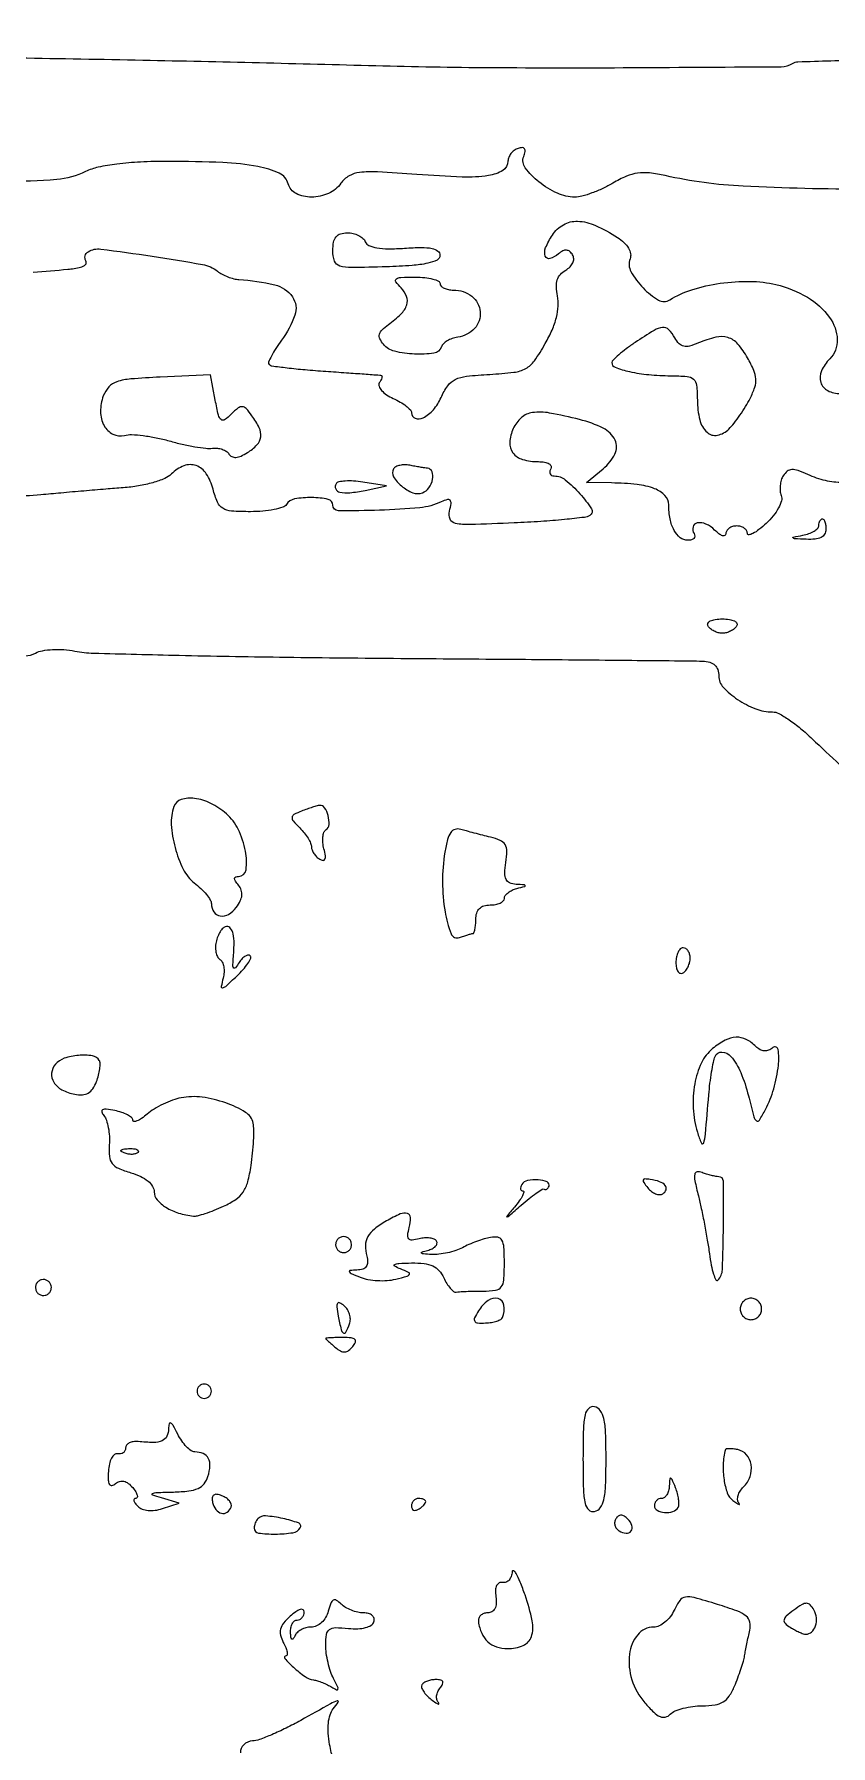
# Model space of a CAD drawing. Extents: x 0 to 5034, y 0 to 2560.
# Drawn here: x 4486.2 to 4597.7, y 2031.4 to 2270.8 of the extents above; entities that cross this region are included whole.
import ezdxf

# ---------------------------------------------------------------- set-up
doc = ezdxf.new("R2010")
doc.units = 0

msp = doc.modelspace()

# ---------------------------------------------------------------- linework, layer by layer
for points in [[(4648.5, 2283.373692, 0.000016), (4598.885535, 2284.40156, 0.000141)], [(4288.556089, 2269.642647, -0.000686), (4368.499859, 2269.125521, -0.006603), (4402.5, 2268.40984, 0.000928), (4408.810658, 2268.205322, 0.001242), (4414.534375, 2268.044689, 0.000857), (4419.336257, 2267.930104, 0.01304), (4421, 2267.936652, -0.009675), (4435.595359, 2268.092321, -0.001259), (4466.71375, 2267.743686, -0.001559), (4501.431037, 2267.159013, -0.001887), (4534, 2266.385991, 0.005366), (4550.00528, 2266.117522, 0.002832), (4569.875715, 2266.110036, 0.000439), (4590.731546, 2266.23862, 0.137489), (4592.314387, 2266.694302, -0.131143), (4593.079312, 2266.92488, -0.00051), (4602.242072, 2267.208639, -0.002555)], [(4602.676194, 2249.087721, -0.012062), (4585.430673, 2249.515857, -0.043081), (4574.505727, 2251.000333, 0.026979), (4572.297909, 2251.372993, 0.064052), (4570.635334, 2251.348621, 0.06657), (4569.072022, 2250.906637, 0.031108), (4567.19284, 2249.950486, -0.023807), (4565.777038, 2249.203905, -0.021952), (4564.258358, 2248.572955, -0.022541), (4562.855751, 2248.131707, -0.06502), (4561.84721, 2248, -0.108275), (4559.42381, 2248.531013, -0.060008), (4556.832828, 2250.124168, -0.063858), (4554.92725, 2252.081155, -0.258261), (4554.704522, 2253.672379, 0.042354), (4554.906767, 2254.371101, 0.20531), (4554.823426, 2254.766178, 0.261442), (4554.503312, 2254.919418, 0.064284), (4553.90935, 2254.803117, 0.077579), (4553.370666, 2254.524997, 0.067903), (4552.913996, 2254.084791, 0.070325), (4552.605539, 2253.555595, 0.097133), (4552.5, 2253.017448, -0.261442), (4551.775832, 2251.72716, -0.101235), (4549.779341, 2251.0071, -0.045157), (4546.104261, 2250.80806, -0.009749), (4539.740169, 2251.162543, 0.005112), (4534.23534, 2251.520391, 0.042626), (4531.740772, 2251.444255, 0.101772), (4530.259064, 2250.955602, 0.108216), (4529.128028, 2249.929077, -0.134144), (4527.402564, 2248.516861, -0.102391), (4525.008102, 2247.993648, -0.118253), (4522.860691, 2248.483681, -0.217131), (4521.750132, 2249.847493, 0.225806), (4520.507398, 2251.323099, 0.060658), (4517.505721, 2252.269837, 0.03577), (4512.609469, 2252.824745, 0.010016), (4504.903638, 2252.988994, 0.012061), (4501.072143, 2252.901465, 0.019027), (4497.795969, 2252.622285, 0.021963), (4495.162685, 2252.178451, 0.061992), (4493.403638, 2251.566634, -0.095156), (4489.367072, 2250.454651, -0.019857), (4481.996311, 2250.16439, -0.021845)], [(4486.075734, 2237.487577, 0.002476), (4490.899401, 2237.905767, 0.030963), (4492.710323, 2238.185646, 0.147661), (4493.3815, 2238.559708, 0.343285), (4493.439699, 2239.097568, -0.104606), (4493.321161, 2239.427293, -0.099089), (4493.342877, 2239.783633, -0.09654), (4493.501659, 2240.111594, -0.093736), (4493.773355, 2240.359926, -0.171831), (4495.521087, 2240.738358, -0.005625), (4502.717246, 2239.736356, -0.006983), (4509.764244, 2238.573311, -0.122276), (4511.864783, 2237.63306, 0.044439), (4512.506581, 2237.216782, 0.029116), (4513.309006, 2236.850362, 0.029266), (4514.139365, 2236.58288, 0.048715), (4514.864783, 2236.468964, -0.04405), (4519.86138, 2235.731909, -0.183241), (4522.336797, 2234.049411, -0.241703), (4522.688577, 2231.499041, -0.07499), (4520.821034, 2227.971806, 0.015652), (4520.017498, 2226.810628, 0.024675), (4519.410516, 2225.761964, 0.021665), (4519.015322, 2224.904866, 0.302258), (4519.079094, 2224.587573, 0.164565), (4519.462507, 2224.397997, 0.003476), (4521.588501, 2224.128621, 0.007674), (4524.105237, 2223.866605, 0.00505), (4527.00806, 2223.63888, -0.000528), (4529.90209, 2223.438161, -0.000827), (4532.390016, 2223.258831, -0.000204), (4534.566921, 2223.097406, -0.032155), (4534.809017, 2223.063607, -0.363473), (4534.884183, 2222.968837, -0.063794), (4534.846485, 2222.726184, -0.044024), (4534.71656, 2222.390741, -0.024018), (4534.502629, 2222.004253, 0.237156), (4534.461357, 2221.535744, 0.088752), (4534.818938, 2220.958857, 0.063271), (4535.509297, 2220.362468, 0.03967), (4536.443612, 2219.843738, -0.025365), (4537.422502, 2219.336298, -0.034002), (4538.249061, 2218.774522, -0.036167), (4538.840874, 2218.237151, -0.19265), (4539, 2217.839485, 0.309538), (4539.529968, 2217.065446, 0.213847), (4540.627274, 2217.121775, 0.097344), (4542.065136, 2218.253254, 0.073453), (4543.141176, 2219.956809, -0.048875), (4544.079376, 2221.616935, -0.129032), (4545.113567, 2222.491719, -0.084594), (4546.711603, 2222.945461, -0.01365), (4549.948239, 2223.206809, 0.015672), (4553.337843, 2223.494309, 0.09749), (4554.990411, 2224.024261, 0.113333), (4556.201831, 2225.109242, 0.024469), (4557.720011, 2227.5, 0.026488), (4558.673404, 2229.405675, 0.039773), (4559.278093, 2231.162955, 0.046295), (4559.534163, 2232.755921, 0.068383), (4559.435726, 2234.166151, -0.04133), (4559.277094, 2235.442746, -0.087005), (4559.408686, 2236.429636, -0.105514), (4559.840746, 2237.190617, -0.083684), (4560.579359, 2237.784474, 0.066535), (4561.190473, 2238.242407, 0.092047), (4561.582735, 2238.802138, 0.110335), (4561.705774, 2239.385381, 0.136259), (4561.55137, 2239.916881, 0.078721), (4561.145903, 2240.387954, 0.159406), (4560.697758, 2240.570509, 0.138168), (4560.182084, 2240.463873, 0.053604), (4559.568963, 2240.057234, -0.0969), (4558.376339, 2239.406433, -0.411519), (4557.723704, 2239.741623, -0.181245), (4557.774903, 2240.929972, -0.044626), (4558.711816, 2242.682928, -0.120045), (4560.270128, 2244.139926, -0.137993), (4562.243564, 2244.619954, -0.09673), (4564.730552, 2244.041567, -0.038261), (4567.828424, 2242.357839, -0.046572), (4568.732724, 2241.645209, -0.069557), (4569.357905, 2240.85839, -0.086613), (4569.652218, 2240.075854, -0.139227), (4569.588777, 2239.370753, 0.222329), (4569.716765, 2237.574512, 0.064903), (4571.410719, 2235.291254, 0.067388), (4573.565114, 2233.590375, 0.282971), (4575.143448, 2233.618464, -0.067865), (4578.213814, 2235.040732, -0.038747), (4582.20895, 2235.937558, -0.038341), (4586.380077, 2236.216269, -0.057376), (4590, 2235.763063, -0.072843), (4594.396368, 2233.983576, -0.103933), (4597.504161, 2231.16204, -0.148324), (4598.572801, 2228.062547, -0.208681), (4597.518412, 2225.375555, 0.093862), (4596.370003, 2223.690509, 0.179034), (4596.278313, 2222.076049, 0.202729), (4597.241213, 2220.927317, 0.11884), (4599.013695, 2220.5, 0.054934)], [(4599.284501, 2208.087128, -0.063325), (4596.933373, 2208.346125, -0.047869), (4594.47544, 2209.193144, 0.022507), (4593.08948, 2209.750767, 0.096195), (4592.211633, 2209.879595, 0.153927), (4591.571879, 2209.644948, 0.0903), (4591.020907, 2209.033828, 0.066075), (4590.741459, 2208.410772, 0.046807), (4590.591938, 2207.658149, 0.047087), (4590.585499, 2206.897215, 0.070307), (4590.734359, 2206.249866, -0.163538), (4590.764925, 2205.52599, -0.053167), (4590.35422, 2204.521818, -0.045997), (4589.621142, 2203.418383, -0.036214), (4588.641839, 2202.368713, -0.019987), (4587.626798, 2201.500306, -0.044458), (4586.77604, 2200.944285, -0.091597), (4586.217977, 2200.767162, -0.451212), (4586, 2200.959531, 0.14273), (4585.884382, 2201.356304, 0.099643), (4585.559375, 2201.694362, 0.084308), (4585.073361, 2201.922119, 0.067606), (4584.5, 2202, 0.069717), (4583.926711, 2201.919674, 0.085667), (4583.440625, 2201.685268, 0.100075), (4583.115627, 2201.337148, 0.138775), (4583, 2200.928571, -0.264351), (4582.854295, 2200.67224, -0.215414), (4582.535693, 2200.636182, -0.086431), (4582.027423, 2200.903436, -0.032231), (4581.41938, 2201.437763, 0.091121), (4580.208168, 2202.272918, 0.150195), (4578.98416, 2202.425174, 0.297524), (4578.393751, 2201.872083, 0.200948), (4578.542705, 2200.930902, -0.139266), (4578.643115, 2200.577489, -0.191151), (4578.522498, 2200.273452, -0.138742), (4578.179813, 2200.0682, -0.066077), (4577.666006, 2200, -0.168668), (4576.607255, 2200.367614, -0.102772), (4575.747899, 2201.392884, -0.07657), (4575.186097, 2202.981472, -0.046804), (4575, 2204.965156, 0.19573), (4574.472844, 2206.260209, 0.108656), (4573.025005, 2207.211249, 0.064289), (4570.568329, 2207.802877, 0.023634), (4567, 2208.019615), (4563.5, 2208.066539), (4565.82626, 2210.005314, 0.101993), (4567.467554, 2212.065459, 0.233247), (4567.4891, 2214.000379, 0.167552), (4565.843994, 2215.666052, 0.053279), (4562.52489, 2216.889416, 0.016085), (4558.333661, 2217.802511, 0.079643), (4555.927917, 2217.858787, 0.146787), (4554.376997, 2217.153025, 0.106582), (4553.237846, 2215.622669, 0.089824), (4552.751014, 2213.702942, 0.182008), (4553.191584, 2212.231317, 0.162466), (4554.550306, 2211.306305, 0.06901), (4556.759017, 2211, -0.040036), (4557.631269, 2210.930044, -0.090575), (4558.253262, 2210.709521, -0.171517), (4558.535113, 2210.381404, -0.235077), (4558.5, 2210, 0.087218), (4558.347661, 2209.618126, 0.166083), (4558.387952, 2209.29375, 0.178806), (4558.613461, 2209.077611, 0.10294), (4558.986438, 2209, -0.172615), (4560.523983, 2208.452893, -0.038606), (4562.571847, 2206.503005, -0.039548), (4564.170455, 2204.416091, -0.420391), (4563.958589, 2203.474406, -0.109253), (4563.193603, 2203.2073, -0.004977), (4560.420287, 2202.905678, -0.008108), (4557.097544, 2202.632055, -0.005703), (4553.352172, 2202.427577, -0.003123), (4547.175875, 2202.199635, -0.05307), (4545.149802, 2202.352684, -0.251563), (4544.395943, 2202.95527, -0.166345), (4544.312238, 2204.085997, 0.023604), (4544.538264, 2205.153886, 0.224071), (4544.412794, 2205.591076, 0.292829), (4544.028795, 2205.701798, 0.036424), (4543.177037, 2205.37942, -0.084756), (4540.167915, 2204.561083, -0.016508), (4534.536075, 2204.203492, -0.009402), (4528.775625, 2204.136704, -0.412104), (4528, 2204.917941, 0.354111), (4527.349647, 2205.721084, 0.049251), (4525.063073, 2205.976047, 0.047285), (4522.644427, 2205.777577, 0.213364), (4521.5, 2205, -0.179362), (4521.00134, 2204.61117, -0.027779), (4519.767374, 2204.29375, -0.028004), (4518.20445, 2204.07312, -0.021064), (4516.469575, 2204, -0.016967), (4513.819493, 2204.089955, -0.119466), (4512.597772, 2204.475478, -0.158298), (4511.857721, 2205.330693, -0.036464), (4511.23819, 2207.1606, 0.080569), (4510.294926, 2209.305356, 0.163345), (4508.868629, 2210.439615, 0.182386), (4507.165193, 2210.417809, 0.103313), (4505.415689, 2209.272832, -0.098303), (4504.471167, 2208.641211, -0.028495), (4502.808534, 2208.059666, -0.02716), (4500.798875, 2207.599296, -0.024494), (4498.680561, 2207.339766, 0.002073), (4496.242641, 2207.151486, 0.001029), (4493.153038, 2206.893585, 0.001021), (4489.951748, 2206.613136, 0.0015), (4487.138293, 2206.352362, -0.024725), (4482.896657, 2206.157181, -0.106224)], [(4484.95244, 2183.826825, 0.106552), (4486.387153, 2184.225955, -0.077784), (4487.362587, 2184.558305, -0.03036), (4488.781228, 2184.718473, -0.029154), (4490.365428, 2184.708067, -0.032073), (4491.887153, 2184.51069, 0.04156), (4494.530218, 2184.218673, 0.001069), (4506.482476, 2183.921859, 0.002264), (4520.527825, 2183.66673, 0.001543), (4536.5, 2183.498236, -0.000181), (4552.376631, 2183.374015, -0.000278), (4566.117188, 2183.253904, -0.000087), (4578.03491, 2183.141029, -0.008264), (4579.75, 2183.096132, -0.058628), (4580.754873, 2182.934151, -0.117264), (4581.452919, 2182.543324, -0.128848), (4581.859977, 2181.909163, -0.078754), (4582, 2181.02568, 0.190458), (4582.622996, 2179.449483, 0.057408), (4584.624772, 2177.752117, 0.055572), (4587.163065, 2176.438481, 0.091892), (4589.528759, 2176, -0.12688), (4590.39341, 2175.776996, -0.022711), (4591.825615, 2174.898438, -0.023241), (4593.447254, 2173.685694, -0.019149), (4595.061604, 2172.25, 0.006182), (4598.946171, 2168.610648, 0.01514)], [(4528.078103, 2029.406691, -0.02631), (4527.551757, 2031.575803, -0.029408), (4527.349484, 2033.164403, -0.042457), (4527.373564, 2034.579528, -0.050066), (4527.612309, 2035.74576, -0.098), (4528.062911, 2036.575803, 0.031502), (4528.753303, 2037.523208, 0.713242), (4528.610193, 2037.702972, 0.04132), (4527.673922, 2037.281182, 0.00099), (4523.5, 2034.958263, -0.012445), (4521.457404, 2033.882017, -0.014288), (4519.454687, 2032.959955, -0.013461), (4517.722511, 2032.276164, -0.075802), (4516.75, 2032.08131, 0.179446), (4515.530357, 2031.563435, 0.21924), (4515.072348, 2030.424967, 0.127468)]]:
    msp.add_lwpolyline(points, format="xyb")
for points in [[(4532.54167, 2241.75, 0.201712), (4533.050723, 2241.218632, 0.061333), (4534.142816, 2240.897197, 0.041645), (4535.771733, 2240.765797, 0.016648), (4538.010285, 2240.846513, -0.013282), (4540.422362, 2240.949746, -0.053647), (4541.886995, 2240.816123, -0.1138), (4542.693511, 2240.451304, -0.235903), (4542.990175, 2239.846513, -0.282825), (4542.584512, 2239.197379, -0.062921), (4541.293393, 2238.747452, -0.034967), (4539.078063, 2238.435857, -0.009142), (4535.490175, 2238.250743, -0.004664), (4530.591188, 2238.133454, -0.076757), (4528.974307, 2238.359008, -0.239095), (4528.24923, 2239.04981, -0.085262), (4528, 2240.500743, -0.04492), (4528.107027, 2241.68965, -0.126401), (4528.453199, 2242.44242, -0.150166), (4529.075756, 2242.859434, -0.073153), (4530.031385, 2243, -0.057063), (4530.843857, 2242.906973, -0.058567), (4531.606727, 2242.632812, -0.064816), (4532.208803, 2242.228417, -0.121599)], [(4543, 2235.9, 0.19772), (4543.141496, 2235.556169, 0.085961), (4543.551532, 2235.264375, 0.065904), (4544.158905, 2235.066214, 0.045971), (4544.877555, 2235, -0.166442), (4547.433174, 2234.125037, -0.208577), (4548.622217, 2231.947572, -0.212901), (4547.82601, 2229.630441, -0.170255), (4545.464313, 2228.391883, 0.046876), (4544.70072, 2228.205495, 0.049415), (4543.999408, 2227.882288, 0.054766), (4543.457956, 2227.479136, 0.125554), (4543.184819, 2227.054456, -0.281989), (4542.142509, 2226.177704, -0.048397), (4539.445042, 2226.034827, -0.048718), (4536.637638, 2226.433773, -0.161265), (4535.074772, 2227.409905, -0.063292), (4534.5877, 2228.176014, -0.173022), (4534.526296, 2228.805483, -0.139697), (4534.880743, 2229.420242, -0.036408), (4535.763534, 2230.159905, 0.036453), (4537.523663, 2231.634934, 0.117844), (4538.335914, 2232.913904, 0.175137), (4538.317264, 2234.113495, 0.10617), (4537.537763, 2235.31938, -0.03973), (4536.831515, 2236.147762, -0.410436), (4536.893287, 2236.55, -0.152324), (4537.506001, 2236.764777, -0.008707), (4539.528571, 2236.8, -0.024485), (4540.858895, 2236.734815, -0.038958), (4541.980268, 2236.535625, -0.046065), (4542.778629, 2236.248049, -0.291074)], [(4570.28852, 2227.655606, 0.012147), (4569.055398, 2226.78373, 0.01737), (4568.009097, 2225.947157, 0.01334), (4567.199892, 2225.214367, 0.189079), (4567.03852, 2224.866631, 0.332829), (4567.483722, 2224.189843, 0.031114), (4569.520442, 2223.59502, 0.031657), (4572.214178, 2223.164045, 0.022932), (4575.25, 2223.013655, -0.018476), (4577.555389, 2222.92003, -0.165913), (4578.471422, 2222.525844, -0.186526), (4578.899286, 2221.676786, -0.024498), (4579, 2219.622445, 0.05932), (4579.330845, 2216.843598, 0.148644), (4580.356132, 2215.102223, 0.240606), (4581.811816, 2214.697305, 0.147166), (4583.417366, 2215.560223, 0.030179), (4584.137525, 2216.372989, 0.014632), (4584.961971, 2217.490869, 0.014454), (4585.755311, 2218.708953, 0.020176), (4586.3877, 2219.844741, 0.035145), (4587.03854, 2221.395216, 0.097761), (4587.193607, 2222.560752, 0.088082), (4586.900223, 2223.768273, 0.025111), (4586.033017, 2225.5, 0.049695), (4584.657639, 2227.452079, 0.141359), (4583.276678, 2228.350624, 0.133649), (4581.578637, 2228.402028, 0.042452), (4579.154047, 2227.597702, -0.033642), (4577.919078, 2227.163752, -0.120359), (4577.088757, 2227.137934, -0.150674), (4576.447228, 2227.494743, -0.063564), (4575.854357, 2228.295766, 0.064229), (4574.984275, 2229.468075, 0.233758), (4574.136431, 2229.772535, 0.109504), (4572.94147, 2229.359689, 0.01009)], [(4495.88206, 2220.184525, 0.093734), (4495.490792, 2217.999063, 0.121192), (4495.995107, 2216.031994, 0.155226), (4497.227264, 2214.835727, 0.181557), (4498.839793, 2214.668356, -0.074395), (4499.844084, 2214.776493, -0.019928), (4501.449288, 2214.646018, -0.019737), (4503.282568, 2214.349368, -0.019231), (4505.102881, 2213.907089, 0.013103), (4506.90816, 2213.444966, 0.013989), (4508.696386, 2213.089129, 0.013663), (4510.246517, 2212.868906, 0.061279), (4511.16141, 2212.87678, -0.060279), (4511.844011, 2212.884017, -0.057236), (4512.521298, 2212.729602, -0.06171), (4513.092379, 2212.4454, -0.108469), (4513.457771, 2212.068329, 0.145385), (4513.864032, 2211.705873, 0.12922), (4514.422333, 2211.602714, 0.085858), (4515.147862, 2211.784576, 0.035352), (4516.04636, 2212.261025, 0.06242), (4517.377929, 2213.344273, 0.161516), (4517.901941, 2214.448946, 0.143665), (4517.690509, 2215.736845, 0.045851), (4516.682326, 2217.419768, 0.026236), (4515.867714, 2218.419268, 0.191554), (4515.323497, 2218.686181, 0.191729), (4514.744904, 2218.506313, 0.02629), (4513.78732, 2217.644463, -0.039948), (4512.859307, 2216.853971, -0.349129), (4512.35491, 2216.877244, -0.158249), (4511.985546, 2217.494841, -0.009914), (4511.547018, 2219.601067), (4510.884047, 2223.135003), (4503.824226, 2222.817501, 0.008432), (4499.723037, 2222.563695, 0.060435), (4497.780914, 2222.171232, 0.127914), (4496.660474, 2221.445833, 0.09471)], [(4536.49478, 2209.991553, 0.278816), (4536.48412, 2208.898606, 0.086435), (4537.596667, 2207.59506, 0.078896), (4539.182482, 2206.656551, 0.187999), (4540.528939, 2206.649478, 0.145508), (4541.439781, 2207.349692, 0.105143), (4541.96147, 2208.527709, 0.141176), (4541.884022, 2209.585032, 0.286341), (4541.25, 2210.076511, -0.012202), (4540.849139, 2210.127316, -0.003176), (4540.207416, 2210.228784, -0.003226), (4539.477451, 2210.353805, -0.003291), (4538.753971, 2210.487445, 0.047772), (4538.048014, 2210.553836, 0.053644), (4537.370096, 2210.479726, 0.061029), (4536.817742, 2210.285592, 0.140242)], [(4528.43966, 2207.902367, 0.253719), (4528.399394, 2207.192021, 0.230952), (4528.976052, 2206.729007, 0.082663), (4530.377137, 2206.648174, 0.024652), (4532.5, 2206.983392), (4535.5, 2207.61), (4532.205972, 2208.138269, 0.023225), (4530.90993, 2208.284791, 0.032183), (4529.740831, 2208.286884, 0.033443), (4528.821222, 2208.167206, 0.208168)], [(4597, 2201.5, -0.14172), (4596.814684, 2200.859324, -0.137679), (4596.314364, 2200.407937, -0.091185), (4595.464204, 2200.164828, -0.036551), (4594.25, 2200.136182, -0.002047), (4592.598669, 2200.224735, -0.200802), (4592.392379, 2200.325405, -0.574721), (4592.431321, 2200.441828, -0.00362), (4593.75, 2200.705733, 0.037644), (4594.611317, 2200.939971, 0.051079), (4595.339063, 2201.285119, 0.061974), (4595.840956, 2201.681695, 0.197067), (4596, 2202.069551, -0.051768), (4596.036959, 2202.425558, -0.071675), (4596.146875, 2202.726681, -0.091682), (4596.309165, 2202.92904, -0.179902), (4596.5, 2203, -0.254951), (4596.692131, 2202.895221, -0.06271), (4596.853125, 2202.559375, -0.048861), (4596.963617, 2202.074626, -0.031626)], [(4584.5, 2188, -0.085235), (4584.161812, 2187.617226, -0.053414), (4583.657561, 2187.29375, -0.051777), (4583.074463, 2187.074147, -0.064269), (4582.5, 2187, -0.064269), (4581.925537, 2187.074147, -0.051777), (4581.342439, 2187.29375, -0.053414), (4580.838188, 2187.617226, -0.085235), (4580.5, 2188, -0.259199), (4580.482113, 2188.385721, -0.162984), (4580.809017, 2188.713525, -0.081563), (4581.511996, 2188.931662, -0.034543), (4582.5, 2189, -0.034543), (4583.488004, 2188.931662, -0.081563), (4584.190983, 2188.713525, -0.162984), (4584.517887, 2188.385721, -0.259199)], [(4505.757825, 2162.75, 0.103446), (4505.394684, 2160.241166, 0.049829), (4505.921058, 2157.020182, 0.049929), (4507.065458, 2153.992133, 0.111246), (4508.611139, 2152.091238, -0.024942), (4509.52561, 2151.295006, -0.029979), (4510.298272, 2150.456564, -0.031073), (4510.849275, 2149.688864, -0.141024), (4511, 2149.165097, 0.149749), (4511.35006, 2148.022483, 0.210164), (4512.241017, 2147.461509, 0.170291), (4513.418838, 2147.687686, 0.103456), (4514.483851, 2148.647027, 0.042194), (4515.041849, 2149.563234, 0.090926), (4515.270392, 2150.354018, 0.111576), (4515.182732, 2151.067548, 0.087283), (4514.794871, 2151.747165, -0.028004), (4514.366584, 2152.326343, -0.149435), (4514.257627, 2152.699535, -0.300088), (4514.406951, 2152.919834, -0.098324), (4514.810672, 2153, 0.376526), (4515.851201, 2153.913012, 0.081102), (4515.769215, 2156.516115, 0.06341), (4514.754423, 2159.578509, 0.103027), (4513.097836, 2161.748779, 0.062459), (4510.91533, 2163.206128, 0.08229), (4508.632491, 2163.911742, 0.113733), (4506.783818, 2163.743189, 0.229789)], [(4523.627489, 2162.123654, 0.025182), (4522.560587, 2161.641107, 0.2527), (4522.293498, 2161.251249, 0.208383), (4522.447716, 2160.761857, 0.017312), (4523.377489, 2159.765368, -0.028302), (4523.998457, 2159.06982, -0.03008), (4524.523387, 2158.322074, -0.03153), (4524.892295, 2157.628602, -0.106869), (4525, 2157.130446, 0.095115), (4525.084456, 2156.690491, 0.052786), (4525.340023, 2156.205284, 0.049986), (4525.714756, 2155.75139, 0.056856), (4526.157524, 2155.402645, 0.103411), (4526.628682, 2155.232, 0.342811), (4526.896647, 2155.385113, 0.139278), (4526.954262, 2155.88657, 0.023353), (4526.751404, 2156.842632, -0.040807), (4526.599321, 2157.706772, -0.050877), (4526.606674, 2158.521441, -0.059635), (4526.759211, 2159.173443, -0.168641), (4527.050206, 2159.531029, 0.245056), (4527.4713, 2160.238997, 0.079362), (4527.342687, 2161.489953, 0.082339), (4526.837372, 2162.606015, 0.279508), (4526.143011, 2162.929715, 0.042396), (4525.782901, 2162.859108, 0.007936), (4525.138834, 2162.663942, 0.008443), (4524.391536, 2162.41049, 0.007633)], [(4543.673992, 2156.378473, 0.040747), (4543.340883, 2152.193404, 0.042079), (4543.698155, 2148.055527, 0.048691), (4544.542388, 2144.975643, 0.414671), (4545.724851, 2144.44791, -0.008875), (4546.306348, 2144.659288, -0.01048), (4546.8638, 2144.837824, -0.009444), (4547.338678, 2144.969302, -0.062886), (4547.581787, 2145, 0.31754), (4547.744581, 2145.11498, 0.033708), (4547.87715, 2145.5875, 0.031851), (4547.96979, 2146.233403, 0.019696), (4548, 2147, -0.072254), (4548.126841, 2147.873159, -0.124864), (4548.5, 2148.5, -0.124864), (4549.126841, 2148.873159, -0.072254), (4550, 2149, 0.044381), (4550.765593, 2149.068089, 0.064209), (4551.4125, 2149.272211, 0.084055), (4551.84996, 2149.572526, 0.203094), (4552, 2149.926676, -0.159836), (4552.127374, 2150.31495, -0.067019), (4552.514063, 2150.715479, -0.05682), (4553.080469, 2151.067143, -0.046657), (4553.75, 2151.310674, 0.002993), (4554.844803, 2151.603788, 0.393238), (4554.912011, 2151.712457, 0.337597), (4554.807718, 2151.804706, 0.002714), (4553.636501, 2151.883999, -0.083847), (4552.738332, 2152.093798, -0.185946), (4552.238853, 2152.572793, -0.119985), (4552.064722, 2153.432654, -0.026683), (4552.204115, 2154.937368, 0.032329), (4552.334367, 2156.540031, 0.140549), (4552.089278, 2157.451034, 0.156859), (4551.416626, 2158.03807, 0.043292), (4550.067615, 2158.484856, -0.002928), (4548.966272, 2158.75338, -0.002324), (4547.779782, 2159.055902, -0.002349), (4546.682286, 2159.346685, -0.005881), (4545.884833, 2159.572081, 0.141938), (4545.091067, 2159.576233, 0.173849), (4544.49137, 2159.147181, 0.089909), (4544.041551, 2158.156411, 0.021496)], [(4511.710511, 2144.000996, 0.050632), (4511.584251, 2143.19082, 0.057959), (4511.633082, 2142.408879, 0.066781), (4511.838955, 2141.769534, 0.144069), (4512.180998, 2141.388137, -0.144215), (4512.523001, 2141.006566, -0.066746), (4512.728713, 2140.366623, -0.057918), (4512.777324, 2139.583833, -0.050566), (4512.650798, 2138.772651, 0.017543), (4512.387456, 2137.598854, 0.515483), (4512.568486, 2137.410773, 0.148726), (4513.002056, 2137.616324, 0.004049), (4514.559737, 2139.05612, 0.021997), (4515.452255, 2139.971744, 0.035686), (4516.115914, 2140.83166, 0.040656), (4516.506324, 2141.538419, 0.311751), (4516.441684, 2141.891649, 0.235924), (4516.155046, 2141.987283, 0.099632), (4515.76202, 2141.848273, 0.068512), (4515.320334, 2141.494463, 0.04154), (4514.900877, 2140.97104, -0.014734), (4514.359443, 2140.215851, -0.389721), (4514.134462, 2140.175819, -0.266929), (4514.005886, 2140.421612, -0.010013), (4514.070404, 2141.5, 0.015714), (4514.172829, 2143.616468, 0.056507), (4514.043493, 2144.960085, 0.113303), (4513.69152, 2145.718512, 0.231679), (4513.116631, 2146, 0.181536), (4512.740541, 2145.858799, 0.059937), (4512.339194, 2145.412793, 0.050465), (4511.975617, 2144.766098, 0.038906)], [(4576, 2140.940983, 0.047867), (4576.071541, 2140.195401, 0.104212), (4576.29375, 2139.66835, 0.181468), (4576.621877, 2139.441401, 0.202618), (4577, 2139.5, 0.08825), (4577.382836, 2139.842344, 0.053305), (4577.70625, 2140.359775, 0.051278), (4577.925833, 2140.961978, 0.061875), (4578, 2141.559017, 0.067639), (4577.925146, 2142.109818, 0.08433), (4577.70625, 2142.576711, 0.09965), (4577.38134, 2142.888931, 0.142666), (4577, 2143, 0.195654), (4576.618015, 2142.844577, 0.086673), (4576.29375, 2142.395164, 0.066561), (4576.073608, 2141.729059, 0.0466)], [(4581.139211, 2128.911643, 0.113221), (4579.567894, 2126.906368, 0.064877), (4578.626883, 2123.964681, 0.059303), (4578.417587, 2120.569233, 0.059022), (4579.010206, 2117.213824, 0.02863), (4579.568912, 2115.683072, 0.698417), (4579.884918, 2115.700704, 0.051642), (4580.125592, 2116.935197, 0.001393), (4580.603646, 2122.443901, -0.009594), (4580.770419, 2124.057859, -0.009925), (4580.997471, 2125.646031, -0.009689), (4581.247782, 2127.012069, -0.041474), (4581.479251, 2127.806525, -0.325087), (4582.441029, 2128.430848, -0.205893), (4583.692605, 2127.812367, -0.077883), (4585.073326, 2125.561709, -0.037052), (4586.147648, 2122.327915, 0.003908), (4586.917576, 2119.368156, 0.159354), (4587.276587, 2118.818221, 0.452881), (4587.68249, 2118.889614, 0.016906), (4588.537475, 2120.409594, 0.050001), (4589.683844, 2123.290927, 0.039974), (4590.344251, 2126.568393, 0.06838), (4590.305273, 2128.78094, 0.582349), (4589.571031, 2129.058951, -0.071011), (4588.957941, 2128.682269, -0.119044), (4588.365239, 2128.579195, -0.115817), (4587.779388, 2128.757468, -0.06494), (4587.186329, 2129.213671, 0.080247), (4585.818423, 2130.201107, 0.129466), (4584.420976, 2130.495451, 0.110087), (4582.897485, 2130.075133, 0.04808)], [(4489.179647, 2126.716462, 0.148637), (4488.651704, 2125.459392, 0.17002), (4488.953163, 2124.196512, 0.129361), (4490.095297, 2123.148686, 0.073837), (4491.873404, 2122.52438, 0.061747), (4492.952023, 2122.452095, 0.117779), (4493.779702, 2122.699895, 0.114749), (4494.419885, 2123.300938, 0.056792), (4494.932496, 2124.297806, 0.026475), (4495.218754, 2125.195899, 0.03099), (4495.390853, 2126.073418, 0.032453), (4495.440714, 2126.818524, 0.134319), (4495.32357, 2127.25, 0.226714), (4494.352807, 2127.903866, 0.058439), (4492.412885, 2127.962319, 0.057499), (4490.410037, 2127.553204, 0.141357)], [(4506.767878, 2122.027271, 0.038912), (4505.574651, 2121.699052, 0.024795), (4504.245565, 2121.143699, 0.024878), (4502.98852, 2120.464911, 0.041719), (4502.017878, 2119.759787, -0.023505), (4501.242565, 2119.152271, -0.053052), (4500.592752, 2118.787393, -0.114362), (4500.172549, 2118.711841, -0.399691), (4500, 2118.89321, 0.219177), (4499.830115, 2119.262145, 0.053317), (4499.263056, 2119.651091, 0.044827), (4498.451944, 2119.998885, 0.03166), (4497.491255, 2120.246423, 0.016271), (4496.298229, 2120.43448, 0.137782), (4495.766355, 2120.354077, 0.399377), (4495.650754, 2120.070418, 0.080113), (4495.955602, 2119.553497, -0.094542), (4496.315472, 2118.901285, -0.033325), (4496.579883, 2117.861646, -0.031665), (4496.724623, 2116.652257, -0.032154), (4496.714346, 2115.440497, 0.041607), (4496.731199, 2113.819983, 0.14301), (4497.115111, 2112.852216, 0.126704), (4497.991257, 2112.176464, 0.02966), (4499.75, 2111.543203, -0.037004), (4501.115691, 2111.028708, -0.064035), (4502.140608, 2110.383056, -0.08336), (4502.778929, 2109.647009, -0.137883), (4503, 2108.860591, 0.180633), (4503.412283, 2107.75661, 0.076948), (4504.634992, 2106.721754, 0.062791), (4506.41992, 2105.917434, 0.04946), (4508.5, 2105.497705, 0.089366), (4509.073028, 2105.542484, 0.014462), (4510.150339, 2105.858303, 0.015564), (4511.41012, 2106.311335, 0.013126), (4512.713921, 2106.866555, 0.041918), (4514.406838, 2107.81935, 0.095166), (4515.440281, 2108.854398, 0.084056), (4516.090313, 2110.282508, 0.027651), (4516.559858, 2112.550592, 0.012501), (4516.776369, 2114.289835, 0.012658), (4516.904599, 2116.030534, 0.012535), (4516.939758, 2117.548952, 0.049358), (4516.845936, 2118.478861, 0.208195), (4515.785075, 2119.997646, 0.053054), (4513.011673, 2121.318749, 0.051717), (4509.695709, 2122.11336, 0.080801)], [(4500.729167, 2114.395833, -0.126455), (4500.402231, 2114.202593, -0.060344), (4499.916927, 2114.123424, -0.05415), (4499.359369, 2114.160852, -0.051402), (4498.8125, 2114.316886, -0.054073), (4498.395823, 2114.538436, -0.470617), (4498.37858, 2114.720685, -0.168741), (4498.670344, 2114.862007, -0.018894), (4499.416667, 2114.921053, -0.028489), (4500.112848, 2114.910055, -0.077125), (4500.592839, 2114.799335, -0.208169), (4500.77538, 2114.614691, -0.296942)], [(4579.141766, 2108.322885, -0.009482), (4579.553049, 2106.550833, -0.00519), (4579.993236, 2104.364869, -0.005171), (4580.39443, 2102.134708, -0.008212), (4580.686655, 2100.217095, 0.014798), (4580.952326, 2098.615646, 0.029324), (4581.274023, 2097.369423, 0.040218), (4581.600078, 2096.579908, 0.509273), (4581.870518, 2096.537185, 0.189294), (4582.504594, 2097.991146, 0.00692), (4582.647134, 2104.124598, 0.005155), (4582.641424, 2110.372084, 0.41093), (4582.006419, 2111, -0.045017), (4581.581678, 2111.038319, -0.015144), (4580.972617, 2111.168285, -0.014927), (4580.304065, 2111.353579, -0.016548), (4579.67066, 2111.572885, 0.120296), (4578.966732, 2111.662744, 0.336113), (4578.628015, 2111.340181, 0.093084), (4578.649955, 2110.437815, 0.00927)], [(4554.444954, 2109.910933, 0.057122), (4554.280825, 2109.561808, 0.12302), (4554.257083, 2109.267587, 0.19056), (4554.37229, 2109.07578, 0.164793), (4554.595971, 2109, -0.484428), (4554.728034, 2108.832816, -0.062755), (4554.542748, 2108.339063, -0.036612), (4554.090705, 2107.614081, -0.017494), (4553.412142, 2106.75, 0.002518), (4552.325458, 2105.448424, 0.731118), (4552.377162, 2105.368109, 0.114562), (4552.654983, 2105.516987, 0.001164), (4554.337718, 2107, -0.011551), (4555.450169, 2107.940089, -0.017988), (4556.454961, 2108.692187, -0.012558), (4557.299628, 2109.247353, -0.280489), (4557.580564, 2109.25, 0.15068), (4557.759919, 2109.206415, 0.12134), (4557.950228, 2109.265747, 0.097633), (4558.12309, 2109.423068, 0.068356), (4558.25, 2109.654671, 0.406555), (4557.990025, 2110.256924, 0.081115), (4556.730658, 2110.550631, 0.06433), (4555.240508, 2110.459265, 0.209878)], [(4572.057499, 2109.430717, 0.057839), (4572.575529, 2108.935862, 0.069725), (4573.163196, 2108.608881, 0.082515), (4573.727586, 2108.4922, 0.14929), (4574.179838, 2108.611146, 0.174572), (4574.62756, 2109.174461, 0.268114), (4574.508192, 2109.769411, 0.12951), (4573.725197, 2110.295141, 0.04703), (4572.415248, 2110.615318, 0.032229), (4571.671466, 2110.675915, 0.335379), (4571.438726, 2110.506105, 0.231359), (4571.494308, 2110.164781, 0.019148)], [(4535.5, 2104.805055, 0.035551), (4533.808329, 2103.679913, 0.100607), (4532.885997, 2102.611745, 0.123752), (4532.558722, 2101.408029, 0.068858), (4532.739199, 2099.889302, -0.058605), (4532.861113, 2099.01599, -0.159919), (4532.681687, 2098.426625, -0.167198), (4532.195232, 2098.074332, -0.065471), (4531.366631, 2097.936614, 0.015475), (4530.408995, 2097.874384, 0.517957), (4530.312029, 2097.70469, 0.184203), (4530.556344, 2097.467883, 0.006065), (4531.832583, 2096.938289, 0.051147), (4532.916799, 2096.627684, 0.030392), (4534.252815, 2096.47196, 0.030174), (4535.618389, 2096.478872, 0.045159), (4536.796131, 2096.66368, 0.006538), (4538.404978, 2097.089913, 0.218778), (4538.701342, 2097.340972, 0.416555), (4538.602948, 2097.6087, 0.014127), (4537.463549, 2098.09172, -0.03493), (4536.651005, 2098.476773, -0.590429), (4536.652958, 2098.7126, -0.112782), (4537.218917, 2098.869964, -0.006645), (4539.012872, 2098.929715, -0.031346), (4540.764588, 2098.854929, -0.081459), (4541.978382, 2098.521747, -0.103581), (4542.847285, 2097.879012, -0.073806), (4543.512872, 2096.863433, 0.029461), (4543.945724, 2096.055243, 0.041163), (4544.430344, 2095.394599, 0.047279), (4544.8956, 2094.951388, 0.214911), (4545.25, 2094.863433, -0.03163), (4545.704496, 2094.916796, -0.004309), (4546.660938, 2094.959883, -0.004944), (4547.796402, 2094.989995, -0.004156), (4549, 2095, 0.033721), (4550.772218, 2095.119658, 0.198941), (4551.559769, 2095.578549, 0.147406), (4551.922081, 2096.547715, 0.016264), (4552, 2098.942582, 0.014991), (4551.934914, 2101.112935, 0.109628), (4551.650926, 2102.106734, 0.229716), (4551.071921, 2102.522256, 0.090528), (4550.064897, 2102.512498, 0.026281), (4549.180032, 2102.293327, 0.014025), (4548.110979, 2101.935014, 0.013926), (4547.03698, 2101.506917, 0.021065), (4546.130639, 2101.069916, -0.042574), (4545.197001, 2100.668229, -0.025912), (4544.038486, 2100.348363, -0.025866), (4542.848023, 2100.149089, -0.041069), (4541.815741, 2100.116001, -0.006063), (4540.663933, 2100.187708, -0.184745), (4540.407221, 2100.30846, -0.55555), (4540.444402, 2100.455031, -0.013254), (4541.262243, 2100.691683, 0.050233), (4541.899665, 2100.928375, 0.086631), (4542.356063, 2101.260274, 0.128779), (4542.56393, 2101.629237, 0.205441), (4542.511247, 2101.981802, 0.160385), (4542.175692, 2102.263955, 0.06227), (4541.581467, 2102.419945, 0.05326), (4540.843631, 2102.439074, 0.043848), (4540.066757, 2102.307206, -0.03937), (4539.085352, 2102.131582, -0.243319), (4538.624175, 2102.315238, -0.214662), (4538.472558, 2102.820464, -0.031115), (4538.684385, 2103.901086, 0.063447), (4538.864349, 2105.287827, 0.335981), (4538.431894, 2105.86152, 0.176982), (4537.434998, 2105.787877, 0.022948)], [(4528.552786, 2102.08541, 0.099038), (4528.401684, 2101.679226, 0.097945), (4528.417584, 2101.244476, 0.097945), (4528.597789, 2100.848514, 0.099038), (4528.91459, 2100.552786, 0.099038), (4529.320774, 2100.401684, 0.097945), (4529.755524, 2100.417584, 0.097945), (4530.151486, 2100.597789, 0.099038), (4530.447214, 2100.91459, 0.099038), (4530.598316, 2101.320774, 0.097945), (4530.582416, 2101.755524, 0.097945), (4530.402211, 2102.151486, 0.099038), (4530.08541, 2102.447214, 0.099038), (4529.679226, 2102.598316, 0.097945), (4529.244476, 2102.582416, 0.097945), (4528.848514, 2102.402211, 0.099038)], [(4486.552786, 2096.08541, 0.099038), (4486.401684, 2095.679226, 0.097945), (4486.417584, 2095.244476, 0.097945), (4486.597789, 2094.848514, 0.099038), (4486.91459, 2094.552786, 0.099038), (4487.320774, 2094.401684, 0.097945), (4487.755524, 2094.417584, 0.097945), (4488.151486, 2094.597789, 0.099038), (4488.447214, 2094.91459, 0.099038), (4488.598316, 2095.320774, 0.097945), (4488.582416, 2095.755524, 0.097945), (4488.402211, 2096.151486, 0.099038), (4488.08541, 2096.447214, 0.099038), (4487.679226, 2096.598316, 0.097945), (4487.244476, 2096.582416, 0.097945), (4486.848514, 2096.402211, 0.099038)], [(4528.753577, 2091.508745, 0.008542), (4529.151909, 2089.602208, 0.189042), (4529.464673, 2089.141813, 0.456022), (4529.809772, 2089.231882, 0.023351), (4530.33357, 2090.426887, 0.095274), (4530.44525, 2091.053294, 0.069902), (4530.337356, 2091.752421, 0.067863), (4530.034799, 2092.415252, 0.078747), (4529.577559, 2092.935632, 0.04811), (4528.941025, 2093.367919, 0.407419), (4528.63868, 2093.283155, 0.166021), (4528.543207, 2092.798873, 0.013623)], [(4548.371149, 2092.222696, 0.026913), (4547.834243, 2091.250173, 0.252811), (4547.854829, 2090.789154, 0.247592), (4548.25318, 2090.547379, 0.025964), (4549.380602, 2090.538169, 0.029609), (4550.210352, 2090.623893, 0.038732), (4550.950864, 2090.804773, 0.042992), (4551.514786, 2091.045144, 0.185011), (4551.75, 2091.315473, 0.122848), (4551.932459, 2093.035317, 0.301058), (4551.128708, 2093.945044, 0.228138), (4549.720507, 2093.679639, 0.094698)], [(4585, 2092.5, 0.099038), (4585.114514, 2091.927543, 0.097945), (4585.440625, 2091.440625, 0.097945), (4585.927543, 2091.114514, 0.099038), (4586.5, 2091, 0.099038), (4587.072457, 2091.114514, 0.097945), (4587.559375, 2091.440625, 0.097945), (4587.885486, 2091.927543, 0.099038), (4588, 2092.5, 0.099038), (4587.885486, 2093.072457, 0.097945), (4587.559375, 2093.559375, 0.097945), (4587.072457, 2093.885486, 0.099038), (4586.5, 2094, 0.099038), (4585.927543, 2093.885486, 0.097945), (4585.440625, 2093.559375, 0.097945), (4585.114514, 2093.072457, 0.099038)], [(4527, 2088.372445, 0.20588), (4527.034313, 2088.292645, 0.003283), (4527.401651, 2087.949018, 0.00803), (4527.843248, 2087.554274, 0.005163), (4528.367321, 2087.110114, 0.049672), (4529.080105, 2086.629283, 0.137601), (4529.664931, 2086.498065, 0.147381), (4530.207237, 2086.693215, 0.06007), (4530.782284, 2087.237669, 0.068239), (4531.161382, 2087.847124, 0.321843), (4531.083207, 2088.227775, 0.165884), (4530.584465, 2088.44854, 0.02199), (4529.414963, 2088.5, 0.004951), (4528.488968, 2088.490831, 0.008242), (4527.709395, 2088.462531, 0.002707), (4527.048402, 2088.424028, 0.395706)], [(4509, 2081, 0.099038), (4509.076342, 2080.618362, 0.097945), (4509.29375, 2080.29375, 0.097945), (4509.618362, 2080.076342, 0.099038), (4510, 2080, 0.099038), (4510.381638, 2080.076342, 0.097945), (4510.70625, 2080.29375, 0.097945), (4510.923658, 2080.618362, 0.099038), (4511, 2081, 0.099038), (4510.923658, 2081.381638, 0.097945), (4510.70625, 2081.70625, 0.097945), (4510.381638, 2081.923658, 0.099038), (4510, 2082, 0.099038), (4509.618362, 2081.923658, 0.097945), (4509.29375, 2081.70625, 0.097945), (4509.076342, 2081.381638, 0.099038)], [(4563, 2071.5, 0.006247), (4563.052904, 2067.265776, 0.048003), (4563.292179, 2065.296632, 0.151061), (4563.795837, 2064.410219, 0.2426), (4564.613451, 2064.176676, 0.192928), (4565.416201, 2064.701404, 0.098776), (4565.907732, 2065.82077, 0.045457), (4566.162425, 2067.831436, 0.008787), (4566.226902, 2071.5, 0.008787), (4566.162425, 2075.168564, 0.045457), (4565.907732, 2077.17923, 0.098776), (4565.416201, 2078.298596, 0.192928), (4564.613451, 2078.823324, 0.2426), (4563.795837, 2078.589781, 0.151061), (4563.292179, 2077.703368, 0.048003), (4563.052904, 2075.734224, 0.006247)], [(4505.014742, 2075.75, -0.109272), (4504.771083, 2074.690785, -0.183823), (4504.120351, 2074.068038, -0.103009), (4502.897871, 2073.827165, -0.02266), (4500.75, 2073.947704, 0.058778), (4500.080599, 2073.93696, 0.083863), (4499.514063, 2073.761211, 0.108035), (4499.136594, 2073.453856, 0.169647), (4499, 2073.062858, -0.111784), (4498.912684, 2072.677178, -0.125615), (4498.669513, 2072.385652, -0.118782), (4498.30426, 2072.235849, -0.093121), (4497.874939, 2072.25, 0.236923), (4497.433829, 2072.138958, 0.094202), (4497.034733, 2071.636317, 0.065892), (4496.736005, 2070.822065, 0.040611), (4496.594535, 2069.809804, 0.020144), (4496.573013, 2068.572887, 0.124643), (4496.741733, 2067.96536, 0.33318), (4497.080203, 2067.818784, 0.115047), (4497.586918, 2068.072135, -0.100219), (4498.164975, 2068.382661, -0.131265), (4498.76178, 2068.401853, -0.108507), (4499.372304, 2068.110646, -0.054264), (4499.989766, 2067.512331, -0.030719), (4500.414653, 2066.931181, -0.072936), (4500.634604, 2066.444247, -0.164277), (4500.620059, 2066.134929, -0.308833), (4500.422445, 2066, 0.226855), (4500.213412, 2065.900014, 0.23552), (4500.164523, 2065.67707, 0.09925), (4500.332917, 2065.3236, 0.035754), (4500.699337, 2064.900663, 0.106981), (4501.309282, 2064.507772, 0.066493), (4502.142139, 2064.316007, 0.057838), (4503.117581, 2064.337503, 0.045327), (4504.149337, 2064.577095), (4506.5, 2065.352864), (4504, 2066.076752, -0.016856), (4502.788787, 2066.472169, -0.661314), (4502.777702, 2066.681293, -0.104521), (4503.35883, 2066.827756, -0.003694), (4505.682612, 2066.90032, 0.021462), (4507.832604, 2067.044034, 0.078305), (4509.147706, 2067.402276, 0.12032), (4509.978847, 2068.04964, 0.090809), (4510.523918, 2069.075361, 0.059442), (4510.803131, 2070.53831, 0.140943), (4510.573935, 2071.612583, 0.172569), (4509.855748, 2072.266752, 0.09958), (4508.6962, 2072.5, -0.157431), (4508.172701, 2072.669019, -0.045232), (4507.521567, 2073.234375, -0.040684), (4506.862075, 2074.043154, -0.033607), (4506.294275, 2075, 0.010694), (4505.664068, 2076.18221, 0.133148), (4505.311344, 2076.541711, 0.512772), (4505.089249, 2076.443208, 0.049364)], [(4582.918758, 2072.823324, 0.051274), (4582.619522, 2070.755527, 0.04693), (4582.732545, 2068.606051, 0.050269), (4583.194599, 2066.77186, 0.144999), (4583.964544, 2065.727357, 0.010239), (4584.52129, 2065.323886, 0.058645), (4584.842635, 2065.152701, 0.628514), (4584.903075, 2065.208999, 0.099662), (4584.797619, 2065.402015, -0.164477), (4584.632447, 2065.824509, -0.085046), (4584.702848, 2066.393783, -0.069408), (4584.990869, 2067.019614, -0.053923), (4585.461318, 2067.604175, 0.114087), (4586.368447, 2069.056854, 0.121644), (4586.517157, 2070.724933, 0.139548), (4585.881983, 2072.108115, 0.169118), (4584.655524, 2072.823324, 0.018566), (4584.015122, 2072.923878, 0.029663), (4583.462446, 2072.956695, 0.029754), (4583.04181, 2072.931642, 0.310882)], [(4575.070285, 2067.75, -0.054897), (4574.969234, 2067.080593, -0.072474), (4574.726896, 2066.514062, -0.090029), (4574.387084, 2066.13318, -0.16722), (4574, 2066, 0.099038), (4573.618362, 2065.923658, 0.097945), (4573.29375, 2065.70625, 0.097945), (4573.076342, 2065.381638, 0.099038), (4573, 2065, 0.26984), (4573.385469, 2064.337753, 0.110773), (4574.416836, 2064.023343, 0.097187), (4575.588784, 2064.162888, 0.1856), (4576.315851, 2064.75, 0.130202), (4576.430347, 2065.171024, 0.035157), (4576.385936, 2065.867188, 0.033107), (4576.221159, 2066.679307, 0.029036), (4575.945153, 2067.5, 0.005424), (4575.469286, 2068.646805, 0.225794), (4575.273916, 2068.819017, 0.473075), (4575.129354, 2068.718964, 0.010373)], [(4511.177351, 2065.443672, 0.110591), (4511.633004, 2064.438506, 0.172162), (4512.418586, 2063.9194, 0.216905), (4513.220993, 2064.068939, 0.160765), (4513.767264, 2064.801793, 0.16457), (4513.765431, 2065.212293, 0.090133), (4513.516951, 2065.656034, 0.07296), (4513.063765, 2066.06561, 0.055764), (4512.469615, 2066.373286, 0.049503), (4511.753622, 2066.569504, 0.200672), (4511.322221, 2066.46962, 0.228595), (4511.125157, 2066.106936, 0.063478)], [(4539, 2064.940983, 0.108972), (4539.078288, 2064.586039, 0.182303), (4539.29375, 2064.3746, 0.161196), (4539.6179, 2064.343488, 0.082592), (4540, 2064.5, 0.029505), (4540.382774, 2064.768994, 0.035638), (4540.70625, 2065.066025, 0.038439), (4540.934461, 2065.34829, 0.151918), (4541, 2065.559017, 0.210953), (4540.92554, 2065.727648, 0.081139), (4540.70625, 2065.870461, 0.061769), (4540.382849, 2065.967655, 0.042167), (4540, 2066, 0.105053), (4539.618444, 2065.918938, 0.099167), (4539.29375, 2065.688914, 0.09642), (4539.076123, 2065.345238, 0.093332)], [(4517.494309, 2063.160976, 0.068355), (4517.304872, 2062.911214, 0.039015), (4517.145203, 2062.567078, 0.038168), (4517.036337, 2062.188656, 0.050999), (4517, 2061.833333, 0.37615), (4517.585345, 2061.165348, 0.03506), (4519.954688, 2061.019234, 0.035191), (4522.40781, 2061.213072, 0.220476), (4523.430779, 2061.887998, 0.475834), (4523.194833, 2062.566462, 0.034169), (4521.001422, 2063.196109, 0.031365), (4518.582709, 2063.558015, 0.221314)], [(4567.596556, 2063.156231, 0.105525), (4567.439393, 2062.716563, 0.099247), (4567.470283, 2062.240657, 0.096292), (4567.684746, 2061.801911, 0.09291), (4568.050219, 2061.468963, 0.116221), (4569.032006, 2061.141241, 0.258096), (4569.731074, 2061.448742, 0.251496), (4569.853466, 2062.214666, 0.113251), (4569.296201, 2063.103799, 0.053431), (4568.785686, 2063.515485, 0.136091), (4568.335356, 2063.655459, 0.169261), (4567.940704, 2063.531428, 0.094625)], [(4553.080172, 2055.75, -0.071741), (4552.955809, 2055.099912, -0.09862), (4552.656363, 2054.5875, -0.119013), (4552.232272, 2054.292091, -0.143193), (4551.75, 2054.25, 0.168546), (4551.262857, 2054.18306, 0.167053), (4550.919702, 2053.828631, 0.102457), (4550.762912, 2053.170828, 0.042012), (4550.812858, 2052.25, -0.047026), (4550.855669, 2051.281617, -0.107093), (4550.666224, 2050.578468, -0.148465), (4550.255191, 2050.155699, -0.126848), (4549.651342, 2050, 0.085871), (4549.102813, 2049.905095, 0.107676), (4548.665771, 2049.632812, 0.11835), (4548.408951, 2049.226343, 0.120187), (4548.366604, 2048.75, 0.066925), (4548.837831, 2047.136876, 0.102463), (4549.683831, 2045.957043, 0.107392), (4550.896054, 2045.245902, 0.079309), (4552.436572, 2045, 0.098661), (4554.641539, 2045.439367, 0.218776), (4555.779857, 2046.669483, 0.132357), (4555.896378, 2048.878066, 0.030557), (4554.887858, 2052.5, 0.011255), (4554.216743, 2054.309422, 0.032491), (4553.644251, 2055.517188, 0.140132), (4553.29243, 2055.86855, 0.55651)], [(4527.350615, 2050.232753, -0.067914), (4526.990932, 2049.361193, -0.072907), (4526.417487, 2048.641191, -0.07954), (4525.711923, 2048.164759, -0.109225), (4524.966702, 2048, 0.06394), (4524.240837, 2047.906795, 0.060475), (4523.547264, 2047.632812, 0.065002), (4522.988604, 2047.228184, 0.10807), (4522.662281, 2046.75, -0.051902), (4522.45138, 2046.351958, -0.449116), (4522.275306, 2046.327933, -0.185333), (4522.137165, 2046.583427, -0.021021), (4522.078947, 2047.25, -0.055301), (4522.122799, 2047.919486, -0.077299), (4522.316941, 2048.485938, -0.09916), (4522.624788, 2048.864954, -0.174481), (4523, 2049, 0.114747), (4523.381451, 2049.088709, 0.100386), (4523.70625, 2049.339278, 0.093604), (4523.924228, 2049.713934, 0.085274), (4524, 2050.154988, 0.281919), (4523.825, 2050.440692, 0.1974), (4523.438589, 2050.472393, 0.078706), (4522.8113, 2050.15767, 0.028371), (4522.032178, 2049.529121, 0.038286), (4521.113759, 2048.560299, 0.106418), (4520.691147, 2047.728586, 0.124886), (4520.682997, 2046.879574, 0.063211), (4521.067362, 2045.874133, -0.023886), (4521.409157, 2045.15491, -0.046894), (4521.597542, 2044.550527, -0.077121), (4521.619866, 2044.14131, -0.385379), (4521.463755, 2044, 0.637958), (4521.286458, 2043.618529, 0.036397), (4522.48764, 2042.388217, 0.027317), (4524.123051, 2041.092568, 0.116709), (4525.269989, 2040.630462, -0.038318), (4525.837661, 2040.499198, -0.018948), (4526.535179, 2040.251102, -0.018683), (4527.243079, 2039.937533, -0.02593), (4527.849768, 2039.601203, 0.028695), (4528.519315, 2039.234848, 0.486369), (4528.714694, 2039.332153, 0.166577), (4528.666678, 2039.7089, 0.008627), (4528.099768, 2040.813581, -0.042026), (4527.677978, 2041.790997, -0.023341), (4527.323057, 2043.040705, -0.023132), (4527.079981, 2044.34837, -0.034396), (4527, 2045.509625, -0.037178), (4527.110134, 2046.988729, -0.200269), (4527.518876, 2047.66454, -0.162241), (4528.346187, 2047.929418, -0.022651), (4530.165892, 2047.825366, 0.033204), (4531.480972, 2047.777964, 0.055601), (4532.575044, 2047.933751, 0.073194), (4533.361801, 2048.265141, 0.177764), (4533.749226, 2048.75, 0.149014), (4533.762005, 2049.232916, 0.149941), (4533.503093, 2049.639483, 0.112887), (4532.986251, 2049.909379, 0.064195), (4532.283333, 2050, -0.055512), (4531.471902, 2050.090366, -0.038743), (4530.591108, 2050.362121, -0.039127), (4529.776612, 2050.760532, -0.063147), (4529.167247, 2051.232753, 0.056316), (4528.51851, 2051.749772, 0.272343), (4528.066084, 2051.762708, 0.179314), (4527.701827, 2051.341258, 0.02553)], [(4575.752902, 2050.357024, -0.057448), (4575.209761, 2049.455627, -0.055929), (4574.471425, 2048.692376, -0.060802), (4573.658937, 2048.17298, -0.112303), (4572.898502, 2048, 0.224638), (4570.650395, 2046.936304, 0.143197), (4569.496393, 2044.225422, 0.107709), (4569.843098, 2040.647285, 0.099999), (4571.645362, 2037.429185, 0.020515), (4572.893088, 2036.092199, 0.089257), (4573.783289, 2035.482067, 0.170771), (4574.519705, 2035.419669, 0.133701), (4575.220548, 2035.820548, -0.098808), (4575.901011, 2036.274603, -0.033848), (4577.030181, 2036.653536, -0.03209), (4578.365428, 2036.913028, -0.031958), (4579.724751, 2037, 0.036348), (4581.471843, 2037.127174, 0.101603), (4582.620866, 2037.543788, 0.10963), (4583.462061, 2038.35741, 0.046383), (4584.206594, 2039.75, 0.010385), (4584.667702, 2040.912878, 0.009404), (4585.0964, 2042.132812, 0.009463), (4585.438947, 2043.239395, 0.029497), (4585.610869, 2044, -0.006462), (4585.739243, 2044.720826, -0.002866), (4585.926353, 2045.668661, -0.002836), (4586.13599, 2046.670351, -0.003824), (4586.337746, 2047.574166, 0.113303), (4586.339605, 2048.71407, 0.169799), (4585.815506, 2049.549272, 0.081032), (4584.533941, 2050.269989, 0.013212), (4581.822137, 2051.18119, 0.007293), (4578.551552, 2052.132837, 0.101228), (4577.330394, 2052.214532, 0.208078), (4576.546811, 2051.739198, 0.04696)], [(4592.504871, 2050.38247, 0.019806), (4591.440719, 2049.536239, 0.165108), (4591.132767, 2049.01318, 0.258574), (4591.278616, 2048.543717, 0.049982), (4592.004871, 2047.975828, 0.018169), (4592.627976, 2047.612898, 0.019278), (4593.263782, 2047.303781, 0.019283), (4593.829109, 2047.080979, 0.078838), (4594.190983, 2047.015313, 0.19519), (4594.990643, 2047.319392, 0.127022), (4595.530247, 2048.162737, 0.104799), (4595.654138, 2049.308923, 0.103146), (4595.304122, 2050.414035, 0.058488), (4594.789591, 2051.12101, 0.212121), (4594.290743, 2051.335912, 0.136), (4593.644473, 2051.148942, 0.020065)], [(4540.467022, 2039.94664, 0.216978), (4540.419944, 2039.575709, 0.065565), (4540.663568, 2039.047334, 0.052293), (4541.127741, 2038.458384, 0.036467), (4541.76101, 2037.896274, 0.009331), (4542.392004, 2037.431967, 0.046926), (4542.771408, 2037.21376, 0.599832), (4542.839541, 2037.265819, 0.135986), (4542.758676, 2037.440958, -0.122301), (4542.549331, 2037.864052, -0.082632), (4542.521654, 2038.4042, -0.074656), (4542.675575, 2038.976513, -0.070356), (4542.9928, 2039.491324, 0.049), (4543.355861, 2040.027973, 0.238477), (4543.366071, 2040.383964, 0.238283), (4543.085353, 2040.603371, 0.048932), (4542.440135, 2040.666667, 0.043056), (4541.822571, 2040.613388, 0.044475), (4541.230187, 2040.455159, 0.048611), (4540.746031, 2040.223045, 0.118811)]]:
    msp.add_lwpolyline(points, format="xyb", close=True)

doc.saveas('drawing.dxf')
